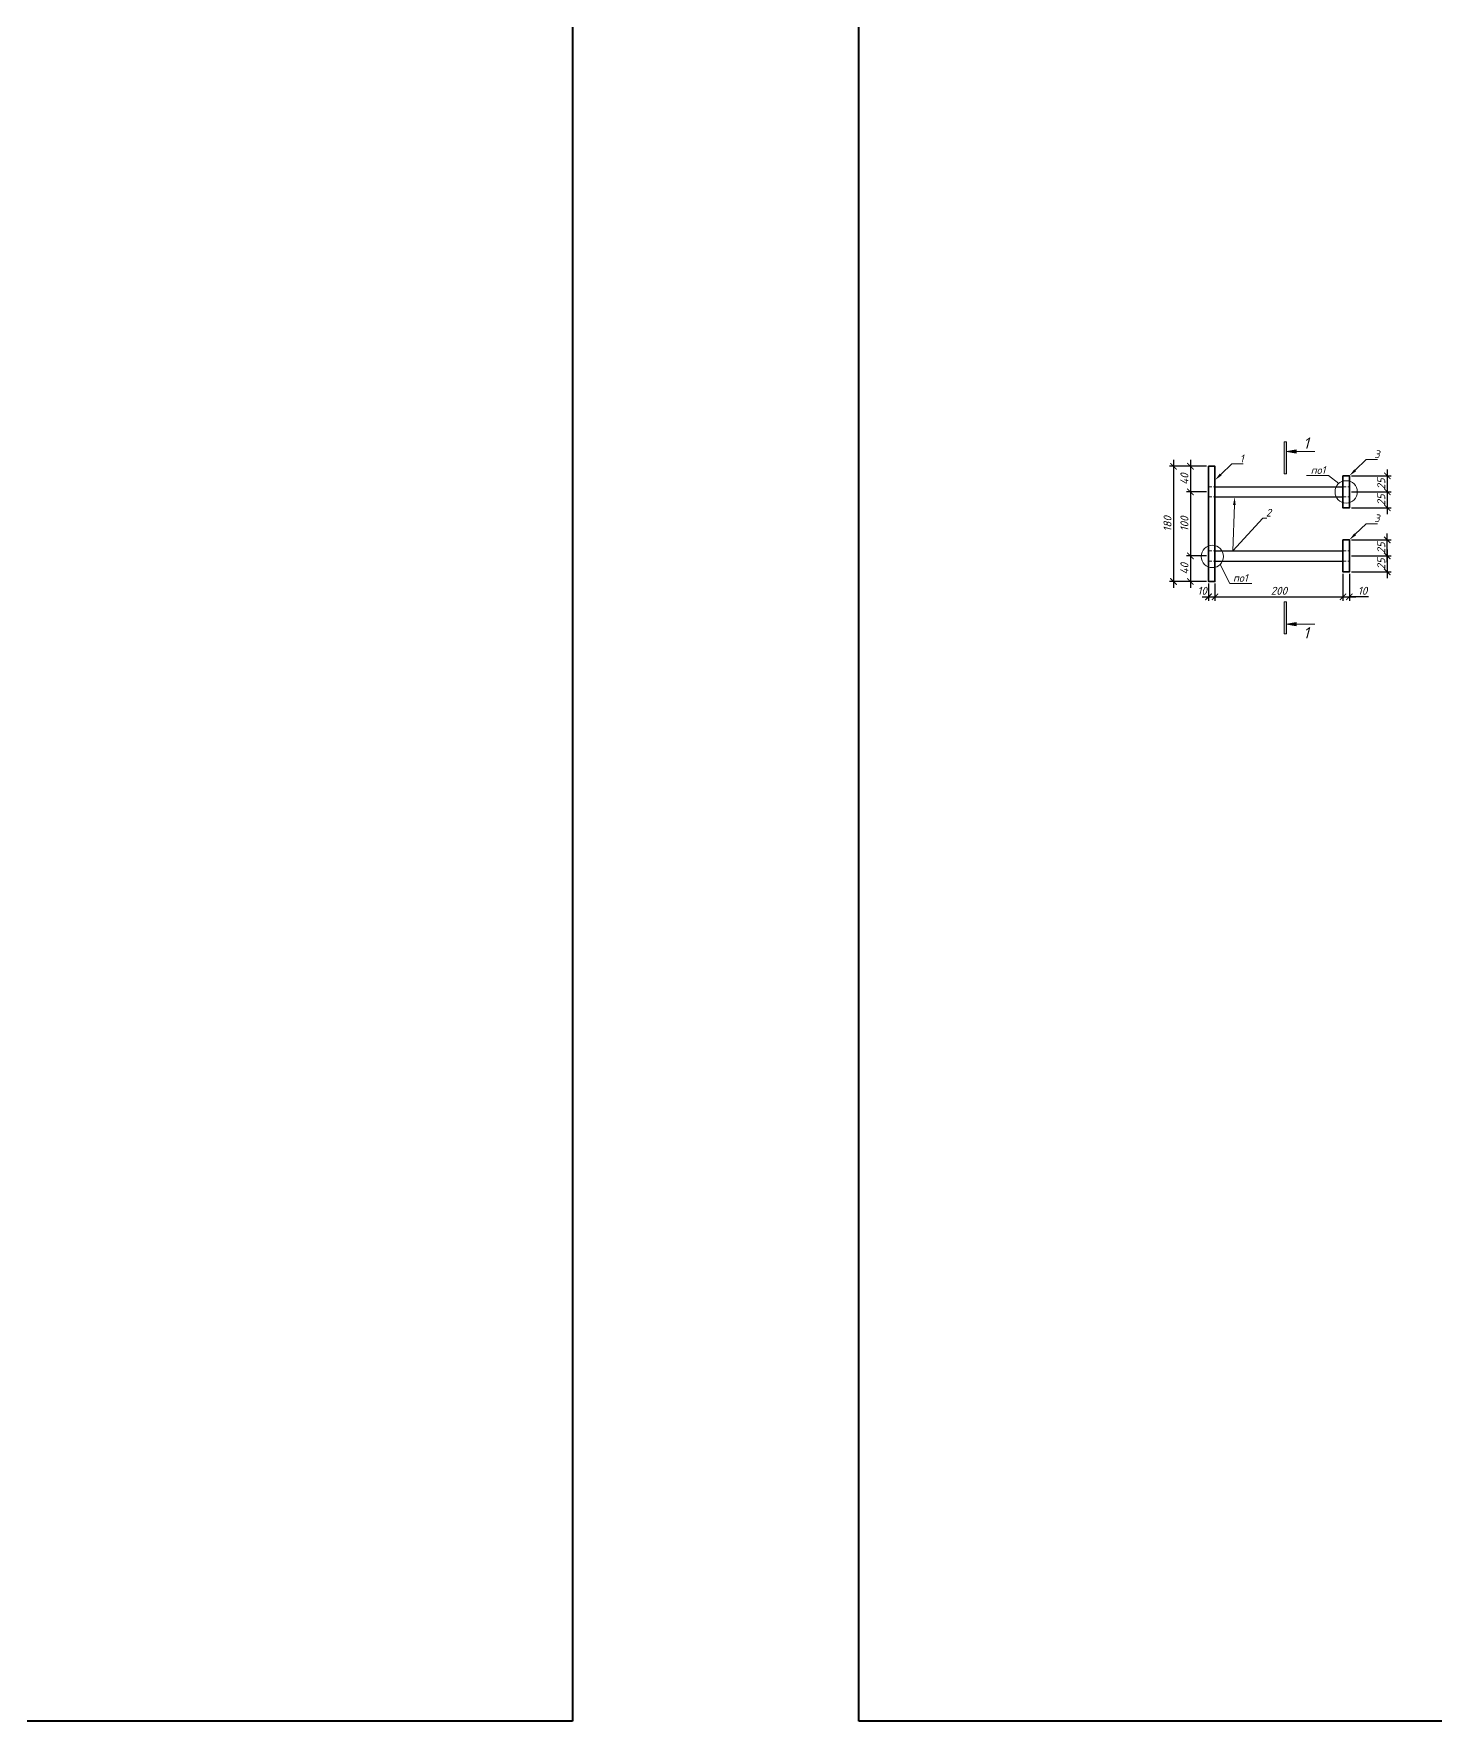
# Model space of a CAD drawing. Header units: millimetres. Extents: x -1807136 to 209800, y 0 to 410608.
# Drawn here: x 40090 to 42279, y 56757 to 59393 of the extents above; entities that cross this region are included whole.
import ezdxf
from ezdxf import colors
from ezdxf.entities.mleader import LeaderData, LeaderLine
from ezdxf.enums import TextEntityAlignment as Align
from ezdxf.math import Vec2, Vec3

# ---------------------------------------------------------------- set-up
doc = ezdxf.new("R2010")
doc.units = ezdxf.units.MM
doc.header["$PDMODE"] = 3
doc.linetypes.add('HIDDEN', pattern=[0.375, 0.25, -0.125])
doc.layers.get('0').update_dxf_attribs({"lineweight": 5})
doc.layers.get('Defpoints').update_dxf_attribs({"lineweight": 0})
for name, color, linetype, lineweight in [('!!!Металл разрез', 7, 'Continuous', 35), ('#Dimensions', 7, 'Continuous', 9), ('#Арматура', 152, 'Continuous', 30), ('k_ Размеры', 7, 'Continuous', 15)]:
    doc.layers.add(name, color=color, linetype=linetype, lineweight=lineweight)
doc.styles.add('STEP PR', font='isocpeui.ttf')
doc.dimstyles.new('SPDS', dxfattribs={"dimscale": 10, "dimtxt": 2.5, "dimasz": 2, "dimexe": 1.25, "dimexo": 0.625, "dimtad": 1, "dimdec": 0, "dimrnd": 0.001, "dimtxsty": 'STEP PR', "dimblk": 'ARCHTICK', "dimcen": 2.5, "dimdle": 2, "dimclrd": 256, "dimclre": 256, "dimclrt": 7, "dimadec": 0, "dimazin": 2, "dimtfac": 0.75, "dimtdec": 0, "dimtmove": 1, "dimatfit": 3, "dimfxl": 1, "dimtolj": 1, "dimarcsym": 1})

# ---------------------------------------------------------------- blocks, each defined once
blk = doc.blocks.new('*U197')
at = {"linetype": 'ByBlock', "ltscale": 100}
h = blk.add_hatch(color=256, dxfattribs=at)
h.dxf.hatch_style = 1
h.paths.add_polyline_path([(35, 1000), (-35, 1000), (-35, 0), (35, 0)])
h = blk.add_hatch(color=256, dxfattribs=at)
h.dxf.hatch_style = 1
h.paths.add_polyline_path([(335, 750), (335, 700), (335, 650), (35, 700)])
for p, q in [((-35, 1000), (35, 1000)), ((-35, 0), (-35, 1000)), ((35, 1000), (35, 0)), ((35, 700), (335, 750)), ((35, 700), (335, 650)), ((335, 750), (335, 700)), ((335, 650), (335, 700)), ((35, 0), (-35, 0))]:
    blk.add_line(p, q, dxfattribs=at)
at = {"linetype": 'ByBlock', "ltscale": 100, "extrusion": (0, 1, 0), "elevation": 700}
blk.add_lwpolyline([(-925, 0), (-335, 0)], dxfattribs=at)
at = {"ltscale": 100, "style": 'STEP PR'}
blk.add_attdef('Nv', text='', height=350, dxfattribs=at).set_placement((781, 790), align=Align.RIGHT)
blk = doc.blocks.new('*U198')
at = {"linetype": 'ByBlock', "ltscale": 100}
h = blk.add_hatch(color=256, dxfattribs=at)
h.dxf.hatch_style = 1
h.paths.add_polyline_path([(35, 0), (-35, 0), (-35, -1000), (35, -1000)])
h = blk.add_hatch(color=256, dxfattribs=at)
h.dxf.hatch_style = 1
h.paths.add_polyline_path([(335, -750), (335, -700), (335, -650), (35, -700)])
for p, q in [((35, 0), (-35, 0)), ((-35, 0), (-35, -1000)), ((35, -1000), (35, 0)), ((-35, -1000), (35, -1000)), ((35, -700), (335, -650)), ((35, -700), (335, -750)), ((335, -650), (335, -700)), ((335, -750), (335, -700))]:
    blk.add_line(p, q, dxfattribs=at)
at = {"linetype": 'ByBlock', "ltscale": 100, "extrusion": (0, -1, 0), "elevation": 700}
blk.add_lwpolyline([(925, 0), (335, 0)], dxfattribs=at)
at = {"ltscale": 100, "style": 'STEP PR'}
blk.add_attdef('Nv', text='', height=350, dxfattribs=at).set_placement((781, -1140), align=Align.RIGHT)
blk = doc.blocks.new('_ArchTick')
at = {"color": 0, "linetype": 'ByBlock', "const_width": 0.15}
blk.add_lwpolyline([(-0.5, -0.5), (0.5, 0.5)], dxfattribs=at)
blk = doc.blocks.new('*D199')
at = {"layer": '#Dimensions', "lineweight": -2, "transparency": 16777216}
for p, q in [((42148.2, 58702.4), (42210.5, 58702.4)), ((42204.2, 58712.4), (42204.2, 58667.4)), ((42148.2, 58677.4), (42210.5, 58677.4))]:
    blk.add_line(p, q, dxfattribs=at)
at = {"layer": 'Defpoints', "color": 0, "transparency": 16777216}
for p in [(42145, 58702.4), (42145, 58677.4), (42204.2, 58677.4)]:
    blk.add_point(p, dxfattribs=at)
at = {"layer": '#Dimensions', "lineweight": -2, "transparency": 16777216, "xscale": 10, "yscale": 10, "zscale": 10}
for p, rotation in [((42204.2, 58702.4), 90), ((42204.2, 58677.4), 270)]:
    blk.add_blockref('_ArchTick', p, dxfattribs=dict(at, rotation=rotation))
at = {"layer": '#Dimensions', "color": 7, "transparency": 16777216, "insert": (42194.8, 58689.9), "char_height": 12.5, "attachment_point": 5, "rotation": 90, "style": 'STEP PR'}
blk.add_mtext('\\A1;25', dxfattribs=at)
blk = doc.blocks.new('*D200')
at = {"layer": '#Dimensions', "lineweight": -2, "transparency": 16777216}
for p, q in [((42148.2, 58677.4), (42210.5, 58677.4)), ((42204.2, 58687.4), (42204.2, 58642.4)), ((42148.2, 58652.4), (42210.5, 58652.4))]:
    blk.add_line(p, q, dxfattribs=at)
at = {"layer": 'Defpoints', "color": 0, "transparency": 16777216}
for p in [(42145, 58677.4), (42145, 58652.4), (42204.2, 58652.4)]:
    blk.add_point(p, dxfattribs=at)
at = {"layer": '#Dimensions', "lineweight": -2, "transparency": 16777216, "xscale": 10, "yscale": 10, "zscale": 10}
for p, rotation in [((42204.2, 58677.4), 90), ((42204.2, 58652.4), 270)]:
    blk.add_blockref('_ArchTick', p, dxfattribs=dict(at, rotation=rotation))
at = {"layer": '#Dimensions', "color": 7, "transparency": 16777216, "insert": (42194.8, 58664.9), "char_height": 12.5, "attachment_point": 5, "rotation": 90, "style": 'STEP PR'}
blk.add_mtext('\\A1;25', dxfattribs=at)
blk = doc.blocks.new('*D201')
at = {"layer": '#Dimensions', "lineweight": -2, "transparency": 16777216}
for p, q in [((42148.2, 58577.4), (42210.5, 58577.4)), ((42204.2, 58587.4), (42204.2, 58542.4)), ((42148.2, 58552.4), (42210.5, 58552.4))]:
    blk.add_line(p, q, dxfattribs=at)
at = {"layer": 'Defpoints', "color": 0, "transparency": 16777216}
for p in [(42145, 58577.4), (42145, 58552.4), (42204.2, 58552.4)]:
    blk.add_point(p, dxfattribs=at)
at = {"layer": '#Dimensions', "lineweight": -2, "transparency": 16777216, "xscale": 10, "yscale": 10, "zscale": 10}
for p, rotation in [((42204.2, 58577.4), 90), ((42204.2, 58552.4), 270)]:
    blk.add_blockref('_ArchTick', p, dxfattribs=dict(at, rotation=rotation))
at = {"layer": '#Dimensions', "color": 7, "transparency": 16777216, "insert": (42194.8, 58564.9), "char_height": 12.5, "attachment_point": 5, "rotation": 90, "style": 'STEP PR'}
blk.add_mtext('\\A1;25', dxfattribs=at)
blk = doc.blocks.new('*D202')
at = {"layer": '#Dimensions', "lineweight": -2, "transparency": 16777216}
for p, q in [((42148.2, 58602.4), (42210.5, 58602.4)), ((42204.2, 58567.4), (42204.2, 58612.4)), ((42148.2, 58577.4), (42210.5, 58577.4))]:
    blk.add_line(p, q, dxfattribs=at)
at = {"layer": 'Defpoints', "color": 0, "transparency": 16777216}
for p in [(42145, 58602.4), (42204.2, 58602.4), (42145, 58577.4)]:
    blk.add_point(p, dxfattribs=at)
at = {"layer": '#Dimensions', "lineweight": -2, "transparency": 16777216, "xscale": 10, "yscale": 10, "zscale": 10}
for p, rotation in [((42204.2, 58602.4), 90), ((42204.2, 58577.4), 270)]:
    blk.add_blockref('_ArchTick', p, dxfattribs=dict(at, rotation=rotation))
at = {"layer": '#Dimensions', "color": 7, "transparency": 16777216, "insert": (42194.8, 58589.9), "char_height": 12.5, "attachment_point": 5, "rotation": 90, "style": 'STEP PR'}
blk.add_mtext('\\A1;25', dxfattribs=at)
blk = doc.blocks.new('*D203')
at = {"layer": '#Dimensions', "lineweight": -2, "transparency": 16777216}
for p, q in [((41915, 58513.5), (41945, 58513.5)), ((41925, 58534.3), (41925, 58507.3)), ((41935, 58534.3), (41935, 58507.3))]:
    blk.add_line(p, q, dxfattribs=at)
at = {"layer": 'Defpoints', "color": 0, "transparency": 16777216}
for p in [(41925, 58537.4), (41935, 58537.4), (41935, 58513.5)]:
    blk.add_point(p, dxfattribs=at)
at = {"layer": '#Dimensions', "lineweight": -2, "transparency": 16777216, "xscale": 10, "yscale": 10, "zscale": 10, "rotation": 180}
blk.add_blockref('_ArchTick', (41925, 58513.5), dxfattribs=at)
at = {"layer": '#Dimensions', "lineweight": -2, "transparency": 16777216, "xscale": 10, "yscale": 10, "zscale": 10}
blk.add_blockref('_ArchTick', (41935, 58513.5), dxfattribs=at)
at = {"layer": '#Dimensions', "color": 7, "transparency": 16777216, "insert": (41915, 58522.9), "char_height": 12.5, "attachment_point": 5, "style": 'STEP PR'}
blk.add_mtext('\\A1;10', dxfattribs=at)
blk = doc.blocks.new('*D204')
at = {"layer": '#Dimensions', "lineweight": -2, "transparency": 16777216}
for p, q in [((42135, 58549.3), (42135, 58507.3)), ((41925, 58513.5), (42145, 58513.5)), ((41935, 58534.3), (41935, 58507.3))]:
    blk.add_line(p, q, dxfattribs=at)
at = {"layer": 'Defpoints', "color": 0, "transparency": 16777216}
for p in [(42135, 58552.4), (41935, 58537.4), (42135, 58513.5)]:
    blk.add_point(p, dxfattribs=at)
at = {"layer": '#Dimensions', "lineweight": -2, "transparency": 16777216, "xscale": 10, "yscale": 10, "zscale": 10, "rotation": 180}
blk.add_blockref('_ArchTick', (41935, 58513.5), dxfattribs=at)
at = {"layer": '#Dimensions', "lineweight": -2, "transparency": 16777216, "xscale": 10, "yscale": 10, "zscale": 10}
blk.add_blockref('_ArchTick', (42135, 58513.5), dxfattribs=at)
at = {"layer": '#Dimensions', "color": 7, "transparency": 16777216, "insert": (42035, 58522.9), "char_height": 12.5, "attachment_point": 5, "style": 'STEP PR'}
blk.add_mtext('\\A1;200', dxfattribs=at)
blk = doc.blocks.new('*D205')
at = {"layer": '#Dimensions', "lineweight": -2, "transparency": 16777216}
for p, q in [((42135, 58549.3), (42135, 58507.3)), ((42145, 58549.3), (42145, 58507.3)), ((42125, 58513.5), (42155, 58513.5)), ((42175, 58513.5), (42145, 58513.5))]:
    blk.add_line(p, q, dxfattribs=at)
at = {"layer": 'Defpoints', "color": 0, "transparency": 16777216}
for p in [(42135, 58552.4), (42145, 58552.4), (42145, 58513.5)]:
    blk.add_point(p, dxfattribs=at)
at = {"layer": '#Dimensions', "lineweight": -2, "transparency": 16777216, "xscale": 10, "yscale": 10, "zscale": 10, "rotation": 180}
blk.add_blockref('_ArchTick', (42135, 58513.5), dxfattribs=at)
at = {"layer": '#Dimensions', "lineweight": -2, "transparency": 16777216, "xscale": 10, "yscale": 10, "zscale": 10}
blk.add_blockref('_ArchTick', (42145, 58513.5), dxfattribs=at)
at = {"layer": '#Dimensions', "color": 7, "transparency": 16777216, "insert": (42165.6, 58522.9), "char_height": 12.5, "attachment_point": 5, "style": 'STEP PR'}
blk.add_mtext('\\A1;10', dxfattribs=at)
blk = doc.blocks.new('*D208')
at = {"layer": '#Dimensions', "lineweight": -2, "transparency": 16777216}
for p, q in [((41896.7, 58727.4), (41896.7, 58667.4)), ((41921.9, 58717.4), (41890.5, 58717.4)), ((41921.9, 58677.4), (41890.5, 58677.4))]:
    blk.add_line(p, q, dxfattribs=at)
at = {"layer": 'Defpoints', "color": 0, "transparency": 16777216}
for p in [(41925, 58717.4), (41896.7, 58677.4), (41925, 58677.4)]:
    blk.add_point(p, dxfattribs=at)
at = {"layer": '#Dimensions', "lineweight": -2, "transparency": 16777216, "xscale": 10, "yscale": 10, "zscale": 10}
for p, rotation in [((41896.7, 58717.4), 90), ((41896.7, 58677.4), 270)]:
    blk.add_blockref('_ArchTick', p, dxfattribs=dict(at, rotation=rotation))
at = {"layer": '#Dimensions', "color": 7, "transparency": 16777216, "insert": (41887.3, 58697.4), "char_height": 12.5, "attachment_point": 5, "rotation": 90, "style": 'STEP PR'}
blk.add_mtext('\\A1;40', dxfattribs=at)
blk = doc.blocks.new('*D209')
at = {"layer": '#Dimensions', "lineweight": -2, "transparency": 16777216}
for p, q in [((41921.9, 58677.4), (41890.5, 58677.4)), ((41896.7, 58687.4), (41896.7, 58567.4)), ((41921.9, 58577.4), (41890.5, 58577.4))]:
    blk.add_line(p, q, dxfattribs=at)
at = {"layer": 'Defpoints', "color": 0, "transparency": 16777216}
for p in [(41925, 58677.4), (41896.7, 58577.4), (41925, 58577.4)]:
    blk.add_point(p, dxfattribs=at)
at = {"layer": '#Dimensions', "lineweight": -2, "transparency": 16777216, "xscale": 10, "yscale": 10, "zscale": 10}
for p, rotation in [((41896.7, 58677.4), 90), ((41896.7, 58577.4), 270)]:
    blk.add_blockref('_ArchTick', p, dxfattribs=dict(at, rotation=rotation))
at = {"layer": '#Dimensions', "color": 7, "transparency": 16777216, "insert": (41887.3, 58627.4), "char_height": 12.5, "attachment_point": 5, "rotation": 90, "style": 'STEP PR'}
blk.add_mtext('\\A1;100', dxfattribs=at)
blk = doc.blocks.new('*D210')
at = {"layer": '#Dimensions', "lineweight": -2, "transparency": 16777216}
for p, q in [((41921.9, 58577.4), (41890.5, 58577.4)), ((41896.7, 58587.4), (41896.7, 58527.4)), ((41921.9, 58537.4), (41890.5, 58537.4))]:
    blk.add_line(p, q, dxfattribs=at)
at = {"layer": 'Defpoints', "color": 0, "transparency": 16777216}
for p in [(41925, 58577.4), (41896.7, 58537.4), (41925, 58537.4)]:
    blk.add_point(p, dxfattribs=at)
at = {"layer": '#Dimensions', "lineweight": -2, "transparency": 16777216, "xscale": 10, "yscale": 10, "zscale": 10}
for p, rotation in [((41896.7, 58577.4), 90), ((41896.7, 58537.4), 270)]:
    blk.add_blockref('_ArchTick', p, dxfattribs=dict(at, rotation=rotation))
at = {"layer": '#Dimensions', "color": 7, "transparency": 16777216, "insert": (41887.3, 58557.4), "char_height": 12.5, "attachment_point": 5, "rotation": 90, "style": 'STEP PR'}
blk.add_mtext('\\A1;40', dxfattribs=at)
blk = doc.blocks.new('*D211')
at = {"layer": '#Dimensions', "lineweight": -2, "transparency": 16777216}
for p, q in [((41870.3, 58727.4), (41870.3, 58527.4)), ((41921.9, 58717.4), (41864, 58717.4)), ((41921.9, 58537.4), (41864, 58537.4))]:
    blk.add_line(p, q, dxfattribs=at)
at = {"layer": 'Defpoints', "color": 0, "transparency": 16777216}
for p in [(41925, 58717.4), (41870.3, 58537.4), (41925, 58537.4)]:
    blk.add_point(p, dxfattribs=at)
at = {"layer": '#Dimensions', "lineweight": -2, "transparency": 16777216, "xscale": 10, "yscale": 10, "zscale": 10}
for p, rotation in [((41870.3, 58717.4), 90), ((41870.3, 58537.4), 270)]:
    blk.add_blockref('_ArchTick', p, dxfattribs=dict(at, rotation=rotation))
at = {"layer": '#Dimensions', "color": 7, "transparency": 16777216, "insert": (41860.9, 58627.4), "char_height": 12.5, "attachment_point": 5, "rotation": 90, "style": 'STEP PR'}
blk.add_mtext('\\A1;180', dxfattribs=at)
blk = doc.blocks.new('_None')

msp = doc.modelspace()

# ---------------------------------------------------------------- linework, layer by layer
at = {"layer": '!!!Металл разрез'}
for points in [[(41925.04587, 58717.41508), (41935.04587, 58717.41508), (41935.04587, 58537.41508), (41925.04587, 58537.41508)], [(42145.04587, 58702.41508), (42135.04587, 58702.41508), (42135.04587, 58652.41508), (42145.04587, 58652.41508)], [(42145.04587, 58602.41508), (42135.04587, 58602.41508), (42135.04587, 58552.41508), (42145.04587, 58552.41508)]]:
    msp.add_lwpolyline(points, close=True, dxfattribs=at)
at = {"layer": '#Арматура'}
for points in [[(41935.04587, 58685.41508), (42135.04587, 58685.41508)], [(41935.04587, 58669.41508), (42135.04587, 58669.41508)], [(41935.04587, 58585.41508), (42135.04587, 58585.41508)], [(41935.04587, 58569.41508), (42135.04587, 58569.41508)]]:
    msp.add_lwpolyline(points, dxfattribs=at)
at = {"color": 3, "lineweight": 40}
for points in [[(18512.50479, 65759.17017), (40931.33635, 65759.17017), (40931.33635, 56757.24038), (18512.50479, 56757.24038)], [(41378.92077, 65759.17017), (65055.36762, 65759.17017), (65055.36762, 56757.24038), (41378.92077, 56757.24038)]]:
    msp.add_lwpolyline(points, close=True, dxfattribs=at)
for points in [[(42145.04587, 58702.41508), (42145.04587, 58652.41508)], [(41925.04587, 58685.41508), (41925.04587, 58669.41508)], [(42145.04587, 58602.41508), (42145.04587, 58552.41508)], [(41925.04587, 58585.41508), (41925.04587, 58569.41508)]]:
    msp.add_lwpolyline(points)
at = {"linetype": 'HIDDEN', "ltscale": 20}
for points in [[(41925.04587, 58685.41508), (41935.04587, 58685.41508)], [(42135.04587, 58685.41508), (42145.04587, 58685.41508)], [(41925.04587, 58669.41508), (41935.04587, 58669.41508)], [(42135.04587, 58669.41508), (42145.04587, 58669.41508)], [(41925.04587, 58585.41508), (41935.04587, 58585.41508)], [(41925.04587, 58569.41508), (41935.04587, 58569.41508)], [(42135.04587, 58585.41508), (42145.04587, 58585.41508)], [(42135.04587, 58569.41508), (42145.04587, 58569.41508)]]:
    msp.add_lwpolyline(points, dxfattribs=at)
at = {"layer": 'k_ Размеры'}
for centre in [(42140.04587, 58677.41508), (41930.95607, 58576.52623)]:
    msp.add_circle(centre, 17.38977, dxfattribs=at)

# ---------------------------------------------------------------- block references
ref = msp.add_blockref('*U197', (42045.06772, 58705.38051), dxfattribs=dict(xscale=0.05, yscale=0.05, zscale=0.05))
ref.add_attrib('Nv', '1', dxfattribs={"ltscale": 100, "height": 17.5, "style": 'STEP PR'}).set_placement((42081.89877, 58744.88118), align=Align.RIGHT)
ref = msp.add_blockref('*U198', (42045.06772, 58505.65556), dxfattribs=dict(xscale=0.05, yscale=0.05, zscale=0.05))
ref.add_attrib('Nv', '1', dxfattribs={"ltscale": 100, "height": 17.5, "style": 'STEP PR'}).set_placement((42081.89877, 58448.65489), align=Align.RIGHT)

# ---------------------------------------------------------------- dimensions: what is measured, and where the dimension line sits
at = {"layer": '#Dimensions'}
for base, p1, p2, picture, middle in [((41870.2548, 58537.41508), (41925.04587, 58717.41508), (41925.04587, 58537.41508), '*D211', (41860.8798, 58627.41508)), ((41896.71583, 58677.41508), (41925.04587, 58717.41508), (41925.04587, 58677.41508), '*D208', (41887.34083, 58697.41508)), ((42204.20774, 58677.41508), (42145.04587, 58702.41508), (42145.04587, 58677.41508), '*D199', (42194.83274, 58689.91508)), ((41896.71583, 58577.41508), (41925.04587, 58677.41508), (41925.04587, 58577.41508), '*D209', (41887.34083, 58627.41508)), ((42204.20774, 58652.41508), (42145.04587, 58677.41508), (42145.04587, 58652.41508), '*D200', (42194.83274, 58664.91508)), ((42204.20774, 58602.41508), (42145.04587, 58577.41508), (42145.04587, 58602.41508), '*D202', (42194.83274, 58589.91508)), ((41896.71583, 58537.41508), (41925.04587, 58577.41508), (41925.04587, 58537.41508), '*D210', (41887.34083, 58557.41508)), ((42204.20774, 58552.41508), (42145.04587, 58577.41508), (42145.04587, 58552.41508), '*D201', (42194.83274, 58564.91508))]:
    dim = msp.add_linear_dim(base=base, p1=p1, p2=p2, angle=90, dimstyle='SPDS', override={"dimscale": 5}, dxfattribs=at)
    dim.commit()
    dim.dimension.update_dxf_attribs({"geometry": picture, "text_midpoint": middle})
dim = msp.add_linear_dim(base=(42135.04587, 58513.53373), p1=(41935.04587, 58537.41508), p2=(42135.04587, 58552.41508), dimstyle='SPDS', override={"dimscale": 5}, dxfattribs=at)
dim.commit()
dim.dimension.update_dxf_attribs({"geometry": '*D204', "text_midpoint": (42035.04587, 58522.90873)})
for base, p1, p2, picture, middle in [((42145.04587, 58513.53373), (42135.04587, 58552.41508), (42145.04587, 58552.41508), '*D205', (42165.55127, 58513.55187)), ((41935.04587, 58513.53373), (41925.04587, 58537.41508), (41935.04587, 58537.41508), '*D203', (41915.04587, 58513.53373))]:
    dim = msp.add_linear_dim(base=base, p1=p1, p2=p2, dimstyle='SPDS', override={"dimscale": 5}, dxfattribs=at)
    dim.commit()
    dim.dimension.update_dxf_attribs({"geometry": picture, "text_midpoint": middle, "dimtype": 160})

# ---------------------------------------------------------------- leaders
at = {"layer": 'k_ Размеры'}
ml = msp.add_multileader_mtext('Standard', dxfattribs=at)
ml.set_content('\\A1; 1', color=256, style='STEP PR')
ml.set_leader_properties(color=256, linetype='ByLayer', lineweight=-1)
ml.build(insert=Vec2(0, 0))
ml.multileader.update_dxf_attribs({"text_left_attachment_type": 6, "text_right_attachment_type": 6, "dogleg_length": 0, "arrow_head_size": 12.5, "scale": 0.05})
ctx = ml.context
ctx.base_point, ctx.scale, ctx.char_height, ctx.arrow_head_size, ctx.landing_gap_size, ctx.plane_origin = Vec3(41961.2556, 58721.15746), 0.05, 12, 12.5, 5, Vec3(49940.04678, 51050.94218)
ctx.left_attachment, ctx.right_attachment = 6, 6
notes = []
notes.append((ctx, [(0, (1, 1, 0), (41961.2556, 58721.15746), (1, 0), 0, [(2, [(41935.04587, 58695.82797)], 0, [])])]))
ctx.mtext.insert, ctx.mtext.rotation, ctx.mtext.flow_direction = Vec3(41966.2556, 58735.55746), 6.2831853072, 5
ml = msp.add_multileader_mtext('Standard', dxfattribs=at)
ml.set_content('\\A1; 3', color=256, style='STEP PR')
ml.set_leader_properties(color=256, linetype='ByLayer', lineweight=-1)
ml.build(insert=Vec2(0, 0))
ml.multileader.update_dxf_attribs({"text_left_attachment_type": 6, "text_right_attachment_type": 6, "dogleg_length": 0, "arrow_head_size": 12.5, "scale": 0.05})
ctx = ml.context
ctx.base_point, ctx.scale, ctx.char_height, ctx.arrow_head_size, ctx.landing_gap_size, ctx.plane_origin = Vec3(42171.2556, 58727.74457), 0.05, 12, 12.5, 5, Vec3(50150.04678, 51057.52929)
ctx.left_attachment, ctx.right_attachment = 6, 6
notes.append((ctx, [(0, (1, 1, 0), (42171.2556, 58727.74457), (1, 0), 0, [(2, [(42145.04587, 58702.41508)], 0, [])])]))
ctx.mtext.insert, ctx.mtext.rotation, ctx.mtext.flow_direction = Vec3(42176.2556, 58742.14457), 6.2831853072, 5
ml = msp.add_multileader_mtext('Standard', dxfattribs=at)
ml.set_content('\\A1;по1', color=256, style='STEP PR')
ml.set_leader_properties(color=256, linetype='ByLayer', lineweight=-1)
ml.set_arrow_properties(name='NONE')
ml.build(insert=Vec2(0, 0))
ml.multileader.update_dxf_attribs({"text_left_attachment_type": 6, "text_right_attachment_type": 6, "dogleg_length": 0, "arrow_head_size": 12, "scale": 0.05})
ctx = ml.context
ctx.base_point, ctx.scale, ctx.char_height, ctx.arrow_head_size, ctx.landing_gap_size, ctx.plane_origin = Vec3(42078.31201, 58703.05632), 0.05, 12, 12, 5, Vec3(47758.44165, 45851.85793)
ctx.left_attachment, ctx.right_attachment, ctx.text_align_type = 6, 6, 2
notes.append((ctx, [(1, (1, 1, 0), (42112.57565, 58703.05632), (-1, 0), 0, [(0, [(42128.82937, 58690.70396)], 0, [])])]))
ctx.mtext.insert, ctx.mtext.rotation, ctx.mtext.alignment, ctx.mtext.flow_direction = Vec3(42107.57565, 58717.45632), 6.2831853072, 3, 5
ml = msp.add_multileader_mtext('Standard', dxfattribs=at)
ml.set_content('\\A1; 2    ', color=256, style='STEP PR')
ml.set_leader_properties(color=256, linetype='ByLayer', lineweight=-1)
ml.build(insert=Vec2(0, 0))
ml.multileader.update_dxf_attribs({"text_left_attachment_type": 6, "text_right_attachment_type": 6, "dogleg_length": 0, "arrow_head_size": 12.5, "scale": 0.05})
ctx = ml.context
ctx.base_point, ctx.scale, ctx.char_height, ctx.arrow_head_size, ctx.landing_gap_size, ctx.plane_origin = Vec3(42009.68031, 58636.52183), 0.05, 12, 12.5, 5, Vec3(50013.19626, 50907.39441)
ctx.left_attachment, ctx.right_attachment = 6, 6
notes.append((ctx, [(0, (1, 1, 0), (42009.68031, 58636.52183), (1, 0), 0, [(2, [(41965.85099, 58669.41508), (41962.71586, 58585.41508)], 0, [])])]))
ctx.mtext.insert, ctx.mtext.rotation, ctx.mtext.width, ctx.mtext.defined_height, ctx.mtext.flow_direction = Vec3(42014.68031, 58650.92183), 6.2831853072, 30.8796619, 14.4, 5
ml = msp.add_multileader_mtext('Standard', dxfattribs=at)
ml.set_content('\\A1; 3', color=256, style='STEP PR')
ml.set_leader_properties(color=256, linetype='ByLayer', lineweight=-1)
ml.build(insert=Vec2(0, 0))
ml.multileader.update_dxf_attribs({"text_left_attachment_type": 6, "text_right_attachment_type": 6, "dogleg_length": 0, "arrow_head_size": 12.5, "scale": 0.05})
ctx = ml.context
ctx.base_point, ctx.scale, ctx.char_height, ctx.arrow_head_size, ctx.landing_gap_size, ctx.plane_origin = Vec3(42171.2556, 58627.74457), 0.05, 12, 12.5, 5, Vec3(50150.04678, 50957.52929)
ctx.left_attachment, ctx.right_attachment = 6, 6
notes.append((ctx, [(0, (1, 1, 0), (42171.2556, 58627.74457), (1, 0), 0, [(2, [(42145.04587, 58602.41508)], 0, [])])]))
ctx.mtext.insert, ctx.mtext.rotation, ctx.mtext.flow_direction = Vec3(42176.2556, 58642.14457), 6.2831853072, 5
ml = msp.add_multileader_mtext('Standard', dxfattribs=at)
ml.set_content('\\A1;по1', color=256, style='STEP PR')
ml.set_leader_properties(color=256, linetype='ByLayer', lineweight=-1)
ml.set_arrow_properties(name='NONE')
ml.build(insert=Vec2(0, 0))
ml.multileader.update_dxf_attribs({"text_left_attachment_type": 6, "text_right_attachment_type": 6, "dogleg_length": 0, "arrow_head_size": 12, "scale": 0.05})
ctx = ml.context
ctx.base_point, ctx.scale, ctx.char_height, ctx.arrow_head_size, ctx.landing_gap_size, ctx.plane_origin = Vec3(41958.25383, 58534.53206), 0.05, 12, 12, 5, Vec3(47549.35185, 45750.96908)
ctx.left_attachment, ctx.right_attachment = 6, 6
notes.append((ctx, [(0, (1, 1, 0), (41958.25383, 58534.53206), (1, 0), 0, [(0, [(41943.00613, 58563.98828)], 0, [])])]))
ctx.mtext.insert, ctx.mtext.rotation, ctx.mtext.flow_direction = Vec3(41963.25383, 58548.93206), 6.2831853072, 5
for ctx, leaders in notes:
    for number, flags, end, landing, length, lines in leaders:
        leader = LeaderData()
        leader.index, (leader.has_last_leader_line, leader.has_dogleg_vector, leader.attachment_direction) = number, flags
        leader.last_leader_point, leader.dogleg_vector, leader.dogleg_length = Vec3(end), Vec3(landing), length
        for number, points, colour, breaks in lines:
            line = LeaderLine()
            line.index, line.vertices, line.color, line.breaks = number, Vec3.list(points), colors.encode_raw_color(colour), breaks
            leader.lines.append(line)
        ctx.leaders.append(leader)

doc.saveas('drawing.dxf')
